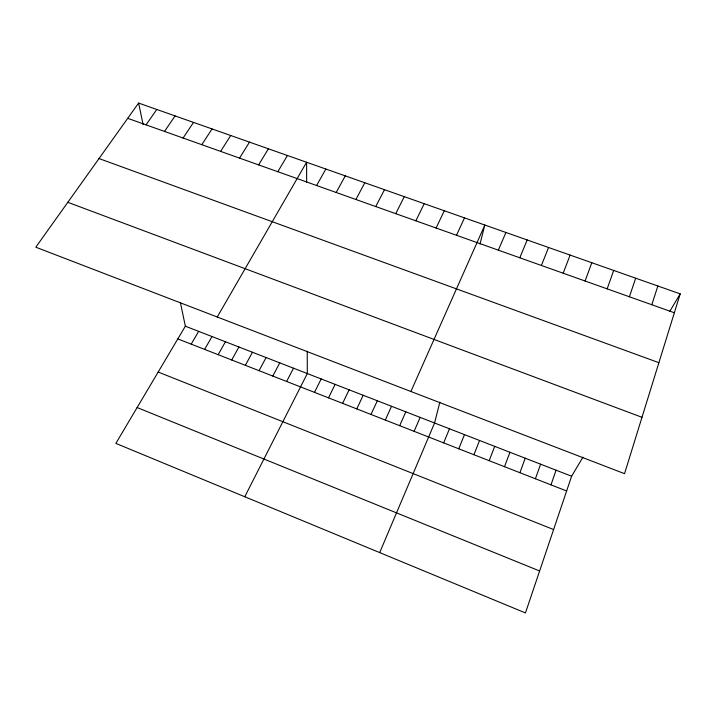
<?xml version="1.0" encoding="UTF-8"?>
<svg xmlns="http://www.w3.org/2000/svg" width="716" height="716" viewBox="0 0 716 716"><rect width="100%" height="100%" fill="white"/><g stroke="black" fill="none" stroke-linecap="round" stroke-linejoin="round"><path stroke-width="1.07" d="M439.848 402.168L434.567 422.995L379.695 552.6M479.997 244.049L484.822 225.039L410.895 391.491M680.2 293.873L624.54 473.679L35.8 247.199L138.6 103.059L680.2 293.873L669.684 311.532M651.793 304.739L657.87 286.006M582.94 457.193L571.61 476.23L525.455 612.941L115.867 443.392L185.355 326.192L180.36 302.367M629.391 296.773L635.692 278.193M550.98 484.866L556.072 470.188M607.159 288.861L613.684 270.433M535.407 478.78L540.616 464.192M519.923 472.721L525.231 458.213M585.079 281.012L591.819 262.736M504.512 466.698L509.935 452.27M489.18 460.701L494.702 446.354M563.161 273.208L570.124 255.093M473.929 454.732L479.559 440.474M541.394 265.475L548.572 247.494M458.75 448.798L464.487 434.612M519.789 257.787L527.173 239.958M443.651 442.891L449.487 428.795M498.336 250.153L505.926 232.476M414.116 431.336L420.149 417.392M399.68 425.689L405.811 411.825M385.306 420.068L391.536 406.276M456.504 235.278L464.487 217.87M371.013 414.475L377.323 400.763M356.774 408.908L363.191 395.268M436.107 228.019L444.278 210.755M342.615 403.368L349.113 389.808M328.519 397.854L335.115 384.367M415.853 220.814L424.212 203.684M314.494 392.368L321.171 378.952M395.733 213.663L404.28 196.667M244.774 496.752L307.307 373.564L307.227 351.153M375.748 206.557L384.483 189.686M286.633 381.467L293.497 368.203M272.805 376.061L279.759 362.86M355.906 199.496L364.82 182.759M259.049 370.673L266.084 357.553M245.346 365.321L252.471 352.263M336.189 192.479L345.282 175.876M231.715 359.987L238.92 347M316.597 185.516L325.87 169.039M218.147 354.68L225.433 341.765M204.642 349.399L212.008 336.547M217.243 317L306.591 162.246L306.654 182.383M191.199 344.136L198.654 331.356M277.826 171.724L287.429 155.497M258.628 164.895L268.402 148.794M239.556 158.111L249.499 142.135M220.609 151.371L230.713 135.512M201.787 144.677L212.052 128.943M183.09 138.027L193.517 122.409M164.51 131.413L175.089 115.92M146.046 124.853L156.786 109.467M127.708 118.328L674.356 312.758M99.032 158.549L658.899 362.69M67.823 202.297L641.992 417.303M185.355 326.192L571.61 476.23M177.819 338.901L566.625 490.988M158.173 372.043L553.611 529.554M137.123 407.538L539.622 570.983M138.6 103.059L143.137 124.7"/></g></svg>
